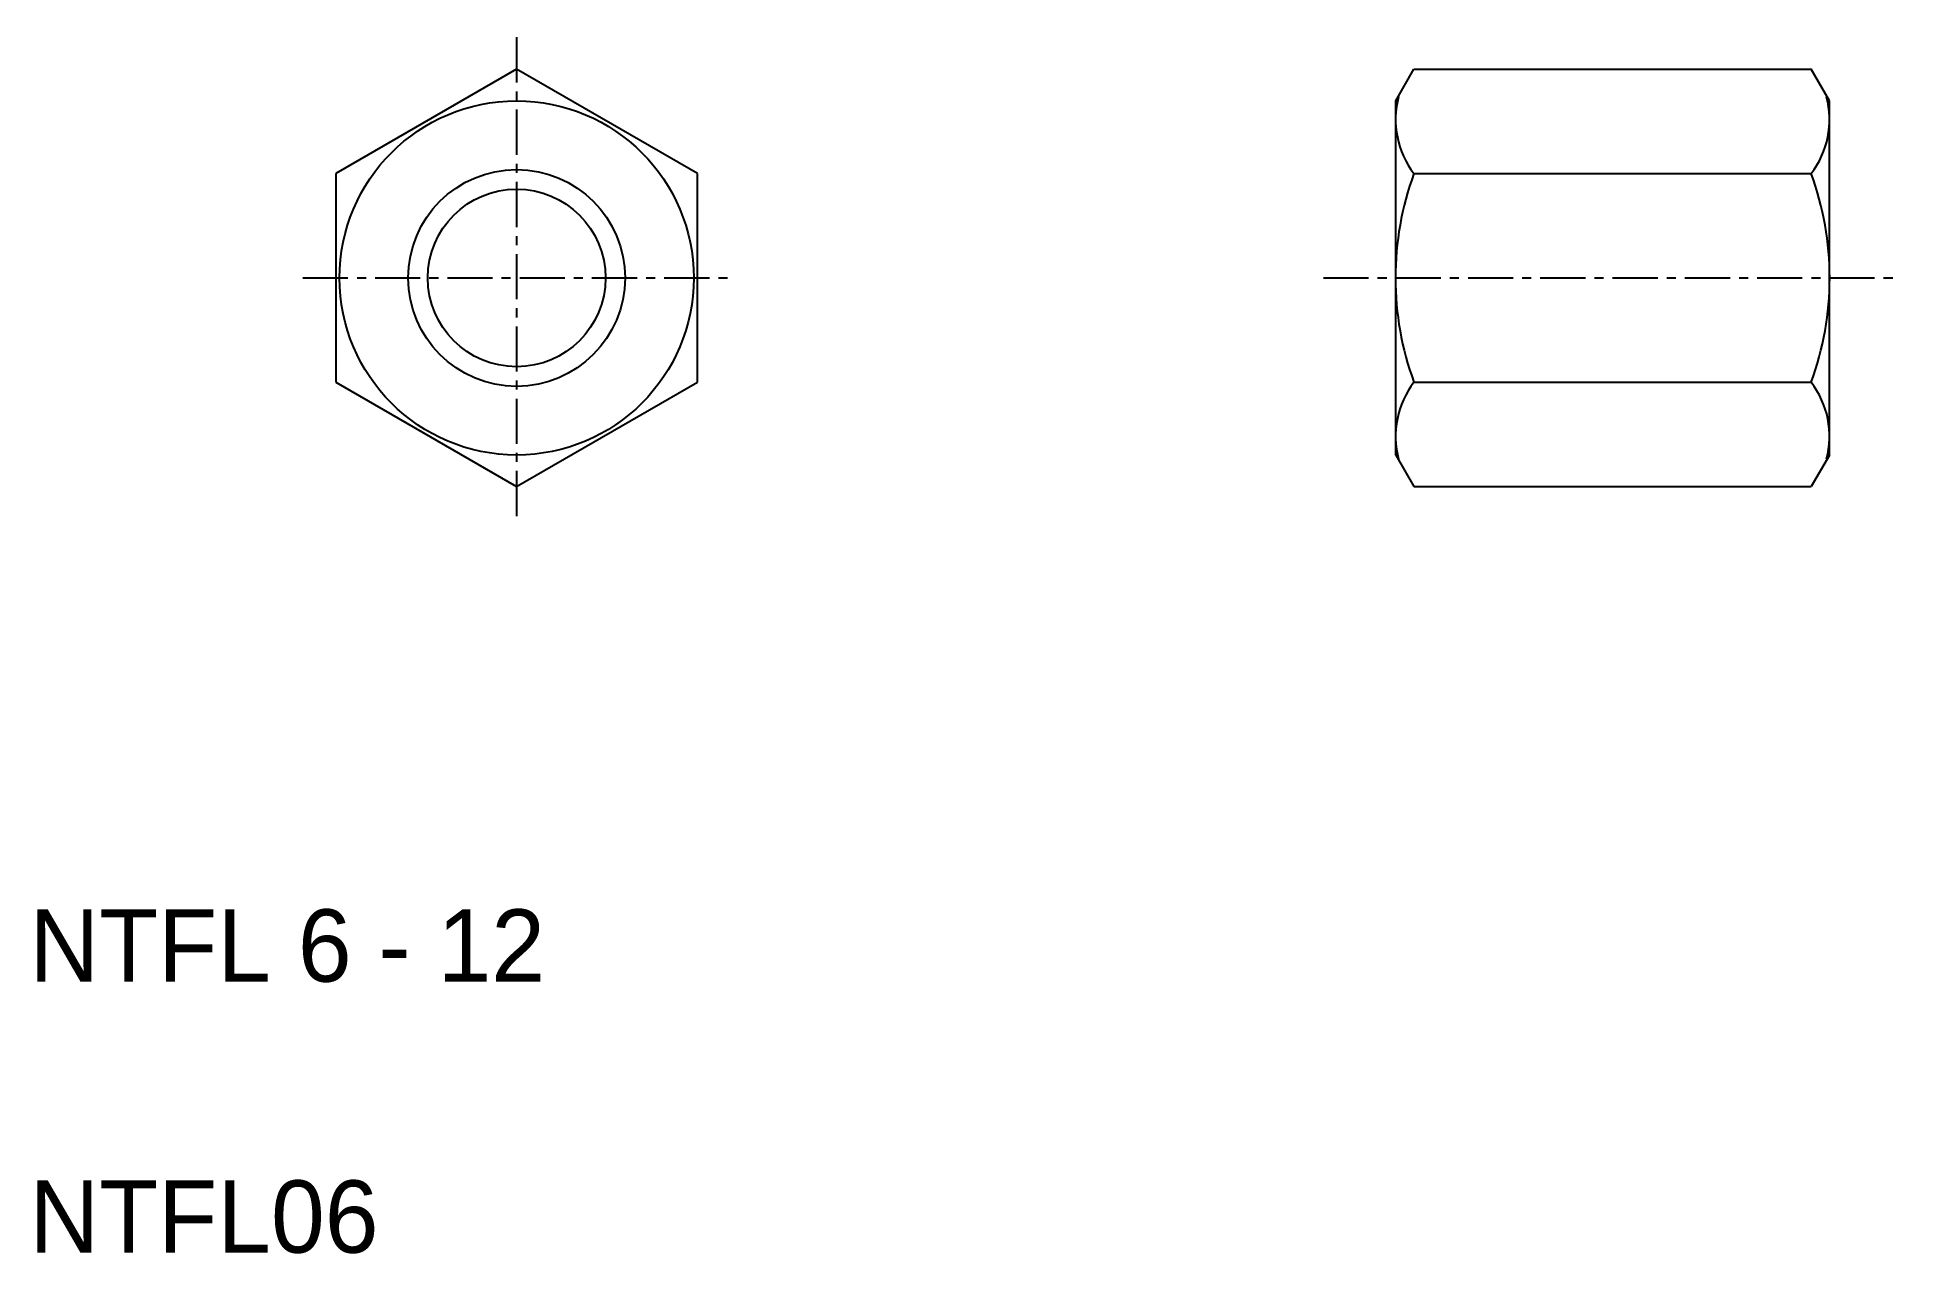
# Model space of a CAD drawing. Extents: x 54.1 to 105.7, y 14.2 to 47.9.
import ezdxf

# ---------------------------------------------------------------- set-up
doc = ezdxf.new("R2010")
doc.units = 0
doc.linetypes.add('CENTER', pattern=[2, 1.25, -0.25, 0.25, -0.25])
doc.layers.get('0').update_dxf_attribs({"linetype": 'CONTINUOUS'})
doc.layers.add('CENTER', color=1, linetype='CENTER')

msp = doc.modelspace()

# ---------------------------------------------------------------- linework, layer by layer
at = {"color": 7, "linetype": 'CONTINUOUS'}
for p, q in [((67.404, 46.985), (62.404, 44.098)), ((72.404, 44.098), (67.404, 46.985)), ((91.727, 46.111), (92.231, 46.985)), ((92.231, 46.985), (103.223, 46.985)), ((103.727, 46.111), (103.223, 46.985)), ((91.727, 36.311), (91.727, 46.111)), ((103.727, 36.311), (103.727, 46.111)), ((62.404, 44.098), (62.404, 38.325)), ((72.404, 38.325), (72.404, 44.098)), ((92.231, 44.098), (103.223, 44.098)), ((62.404, 38.325), (67.404, 35.438)), ((67.404, 35.438), (72.404, 38.325)), ((92.231, 38.325), (103.223, 38.325)), ((91.727, 36.311), (92.231, 35.438)), ((103.727, 36.311), (103.223, 35.438)), ((92.231, 35.438), (103.223, 35.438))]:
    msp.add_line(p, q, dxfattribs=at)
for radius in [4.9, 2.458]:
    msp.add_circle((67.404, 41.211), radius, dxfattribs=at)
at = {"color": 3, "linetype": 'CONTINUOUS'}
msp.add_circle((67.404, 41.211), 3, dxfattribs=at)
at = {"color": 7, "linetype": 'CONTINUOUS'}
for centre, radius, start, end in [((94.182, 45.594), 2.458, 165.1573, 217.4865), ((101.272, 45.594), 2.458, 322.5135, 14.8427), ((100.114, 41.211), 8.395, 159.887, 200.113), ((95.34, 41.211), 8.395, 339.887, 20.113), ((94.182, 36.829), 2.458, 142.5135, 194.8427), ((101.272, 36.829), 2.458, 345.1573, 37.4865)]:
    msp.add_arc(centre, radius, start, end, dxfattribs=at)
at = {"layer": 'CENTER', "color": 1, "linetype": 'CENTER'}
for p, q in [((67.404, 47.87), (67.404, 34.558)), ((61.488, 41.211), (73.404, 41.211)), ((89.727, 41.211), (105.727, 41.211))]:
    msp.add_line(p, q, dxfattribs=at)

# ---------------------------------------------------------------- texts
at = {"color": 7, "linetype": 'CONTINUOUS'}
for s, p in [('NTFL 6 - 12', (53.922, 21.739)), ('NTFL06', (53.922, 14.239))]:
    msp.add_text(s, height=2, dxfattribs=at).set_placement(p)

doc.saveas('drawing.dxf')
